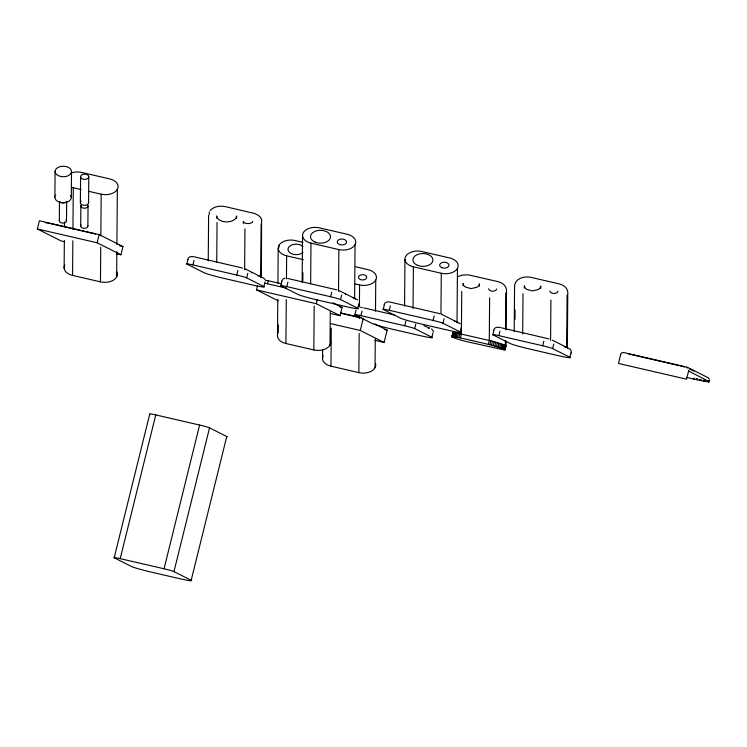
<?xml version="1.0" encoding="UTF-8"?>
<svg xmlns="http://www.w3.org/2000/svg" width="747" height="747" viewBox="0 0 747 747"><rect width="100%" height="100%" fill="white"/><g stroke="black" fill="none" stroke-linecap="round" stroke-linejoin="round"><path stroke-width="1.12" d="M54.886 197.273L55.101 171.324M59.312 220.72L59.471 201.727M64.13 268.136L64.354 240.45M64.466 226.612L64.503 221.999M66.492 220.879L66.651 201.886M71.301 197.619L71.516 171.67A8.208 5.266 0.5 0 0 59.386 166.852A8.208 5.266 0.5 0 0 59.022 175.965A8.208 5.266 0.5 0 0 71.516 171.67M116.747 271.749A12.68 8.133 0.5 0 1 113.544 280.069A12.68 8.133 0.5 0 1 100.462 281.862L72.571 275.41L72.851 240.805M72.945 229.273L73.29 187.74A12.68 8.133 0.5 0 1 71.759 187.31M80.368 202.605L80.583 176.656M80.695 225.968L80.853 205.855M87.875 226.126L88.043 206.013M88.576 202.773L88.79 176.834A4.109 2.633 0.5 0 0 82.721 174.424A4.109 2.633 0.5 0 0 82.544 178.981A4.109 2.633 0.5 0 0 88.79 176.834M100.462 281.862L100.752 247.257M100.845 235.716L101.19 194.192A12.68 8.133 0.5 0 0 117.363 189.308L116.906 244.68M116.644 276.978L116.849 251.599M208.245 260.834L208.618 215.136M209.309 214.296L209.328 211.999M216.574 218.171L216.593 215.939L217.424 218.283L219.534 220.141L222.755 221.467L226.602 221.962L230.45 221.504L233.671 220.216L235.819 218.339L236.612 215.986L236.594 218.273M216.733 262.029L217.06 222.41M243.317 223.428L243.354 221.457M244.624 269.648L244.96 228.862M261.17 277.501L260.703 276.829L261.142 223.979M261.375 277.408L261.581 219.478M277.482 336.225L277.791 299.314M277.921 283.16L278.201 248.555M278.192 333.087L278.257 325.01M278.892 247.724L278.911 245.418A12.68 8.133 0.5 0 1 295.084 240.534L302.899 242.345M330.51 340.875A12.68 8.133 0.5 0 1 313.824 349.941L285.924 343.499L286.288 299.659M286.456 278.902L286.643 255.829A12.68 8.133 0.5 0 1 278.911 245.418M302.152 282.469L302.535 235.865M302.843 280.825L302.908 272.814M310.64 283.748L310.976 243.139A12.68 8.133 0.5 0 1 303.235 232.737A12.68 8.133 0.5 0 1 319.417 227.854L347.318 234.297A12.68 8.133 0.5 0 1 355.049 244.708L354.61 298.529L355.283 299.117M313.824 349.941L314.188 306.111M322.517 358.896L322.592 349.671M330.006 345.067L330.277 311.611M375.545 363.546A12.68 8.133 0.5 0 1 358.859 372.622L330.958 366.17L331.276 328.101M338.531 291.358L338.877 249.591A12.68 8.133 0.5 0 0 355.049 244.708M358.859 372.622L359.176 333.405M359.307 318.409L359.326 316.093M359.4 306.868L359.578 284.952A12.68 8.133 0.5 0 0 375.75 280.069L375.498 311.219M375.031 367.739L375.274 338.905M404.566 306.149L404.949 259.545M413.044 308.586L413.39 266.819A12.68 8.133 0.5 0 1 405.649 256.408A12.68 8.133 0.5 0 1 421.831 251.524L449.731 257.976A12.68 8.133 0.5 0 1 457.463 268.378L457.024 322.2L457.491 322.872M440.954 313.871L441.29 273.262A12.68 8.133 0.5 0 0 457.463 268.378M461.739 291.367L461.385 333.974L460.413 337.905C438.368 333.62 464.671 341.398 468.696 342.07L503.833 349.867L505.084 349.792L506.046 345.712L492.525 341.211L455.959 332.873L452.897 332.704L451.926 336.636M463.056 285.784L463.075 283.477L463.719 285.503L465.344 287.025L471.077 288.613L476.922 287.268L478.687 285.821L479.49 283.823L479.471 286.129M489.63 297.81L489.285 340.417L488.314 344.348L460.413 337.905M505.42 340.613L505.383 345.273L504.412 349.204L505.084 349.792M505.514 328.988L505.812 292.936M505.43 345.964L506.055 345.852L506.092 341.276M506.186 329.838L506.513 289.799C506.121 285.354 501.853 282.459 497.819 281.591L468.434 274.868L462.272 275.055L458.21 276.493M514.207 331.509L514.571 286.372C514.73 278.416 524.777 275.708 531.248 277.426L559.101 283.869C563.135 284.738 567.403 287.632 567.795 292.077L567.337 348.13M514.982 319.286L515.057 309.986M522.685 333.946L523.021 293.646M524.338 288.053L524.357 285.756L524.992 287.782L526.626 289.304L532.359 290.891L538.204 289.547L539.969 288.099L540.772 286.101L540.753 288.398M550.586 340.389L550.913 300.089M567.094 295.205L566.665 347.542L566.021 347.252M571.418 353.116L570.979 350.222L569.858 349.008L552.378 340.184M252.626 221.336C253.205 223.988 243.924 224.614 243.382 221.579M496.774 288.986C495.672 292.124 489.444 292.058 488.566 288.809M558.046 291.265C556.982 294.832 549.969 293.711 549.839 291.087M64.541 241.739L61.151 240.954L37.35 228.965L39.376 220.776L99.164 234.595L122.966 246.575L120.939 254.774L116.429 253.728M120.939 254.774L97.138 242.784L99.164 234.595M114.179 557.785L149.755 414.053A8.45 0.504 13.9 0 1 155.768 414.912L199.608 425.052A8.45 0.504 13.9 0 1 209.534 427.872L226.752 436.547L191.185 580.279A16.91 0.999 13.9 0 1 179.149 578.561L151.249 572.109A16.91 0.999 13.9 0 1 131.397 566.459L114.179 557.785A8.45 0.504 13.9 0 1 120.202 558.644L164.041 568.775A8.45 0.504 13.9 0 1 173.967 571.604L191.185 580.279M264.989 282.039L263.878 286.549A16.91 0.999 13.9 0 1 251.832 284.831L223.941 278.379A16.91 0.999 13.9 0 1 204.09 272.73L186.871 264.055L187.983 259.554M120.202 558.644L155.768 414.912M186.871 264.055A8.45 0.504 13.9 0 1 192.894 264.914L194.005 260.414M164.041 568.775L199.608 425.052M263.878 286.549L246.65 277.875A8.45 0.504 13.9 0 0 236.734 275.055L237.845 270.545M173.967 571.604L209.534 427.872M246.65 277.875L247.771 273.374M278.22 300.826L256.482 289.883L257.491 285.784M267.482 283.907L268.266 280.741L281.759 283.86M358.896 303.749L357.776 308.25A16.91 0.999 13.9 0 1 345.74 306.531L317.839 300.089A16.91 0.999 13.9 0 1 297.997 294.439L280.779 285.765L281.89 281.255M280.779 285.765A8.45 0.504 13.9 0 1 286.792 286.624L287.912 282.114M332.779 302.806L342.098 307.493L340.072 315.692L316.261 303.702L317.279 299.603M357.776 308.25L340.557 299.584A8.45 0.504 13.9 0 0 330.632 296.755L331.752 292.254M340.557 299.584L341.678 295.074M433.017 332.77L431.897 337.27A16.91 0.999 13.9 0 1 419.861 335.552L391.96 329.11A16.91 0.999 13.9 0 1 372.118 323.451L354.89 314.786L356.011 310.276M354.89 314.786A8.45 0.504 13.9 0 1 360.913 315.645L362.024 311.135M374.714 323.918L387.133 330.174L384.089 342.462L360.287 330.473L363.322 318.185M461.31 327.419L460.199 331.929A16.91 0.999 13.9 0 1 448.153 330.202L420.253 323.759A16.91 0.999 13.9 0 1 400.411 318.11L383.192 309.435L384.303 304.935M383.192 309.435A8.45 0.504 13.9 0 1 389.206 310.294L390.326 305.794M431.897 337.27L414.678 328.605A8.45 0.504 13.9 0 0 404.753 325.776L405.873 321.275M414.678 328.605L415.79 324.095M460.199 331.929L442.971 323.255A8.45 0.504 13.9 0 0 433.055 320.426L434.166 315.925M442.971 323.255L444.091 318.745M451.935 336.776L452.897 332.704M452.159 336.972L453.102 332.62M452.551 336.523L453.522 332.592M452.598 337.224L453.084 335.263M453.168 336.561L454.148 332.63M453.989 336.654L454.96 332.723M454.988 336.804L455.959 332.873M456.156 337L457.127 333.069M457.463 337.261L458.434 333.33M458.891 337.56L459.863 333.629M488.314 344.348L489.911 344.731L490.882 340.8M570.951 352.761L569.83 357.271A16.91 0.999 13.9 0 1 557.794 355.553L529.894 349.101A16.91 0.999 13.9 0 1 510.052 343.452L492.833 334.777L493.944 330.277M504.412 349.204L491.545 345.142L492.525 341.211M493.207 345.572L494.178 341.64M494.841 346.01L495.821 342.079M492.833 334.777A8.45 0.504 13.9 0 1 498.847 335.636L499.967 331.136M496.447 346.468L497.418 342.537M497.978 346.916L498.949 342.985M499.416 347.364L500.387 343.424M500.733 347.785L501.713 343.853M501.919 348.195L502.89 344.264M502.927 348.569L503.908 344.638M503.767 348.905L504.739 344.974M504.851 349.447L505.822 345.516M504.879 349.876L505.85 345.945M569.83 357.271L552.612 348.597A8.45 0.504 13.9 0 0 542.686 345.768L543.807 341.267M552.612 348.597L553.732 344.096M620.654 354.386L618.488 363.453L686.568 379.187L688.799 370.176M620.514 355.264L620.72 354.442M686.932 377.45L693.636 379L693.842 378.178M693.636 379L694.337 378.299M694.14 379.112L696.195 379.579L696.391 378.757M696.195 379.579L696.895 378.869M696.69 379.691L697.39 378.981M697.194 379.803L697.885 379.084M697.679 379.906L699.575 380.307L699.78 379.485M699.575 380.307L700.238 379.579M700.032 380.4L700.686 379.672M700.481 380.494L701.125 379.765M700.929 380.587L703.385 381.054L703.59 380.232M703.385 381.054L703.963 380.307M703.758 381.119L704.328 380.372M704.122 381.185L704.682 380.428M704.477 381.25L705.028 380.494M704.823 381.306L705.364 380.55M705.159 381.362L708.221 381.764L708.417 380.942M708.221 381.764L708.595 380.951M708.389 381.773L708.987 380.344M708.548 381.773L709.108 380.4M708.698 381.782L709.211 380.466M708.828 381.782L709.305 380.522M709.043 381.764L709.454 380.625M688.594 370.998L709.267 381.717L709.566 380.755M187.749 259.358C188.767 255.623 192.978 256.408 195.779 257.164L242.532 268.033M251.935 272.907L251.45 272.524M281.656 281.068L283.384 278.724L284.85 278.192M345.833 294.607L345.357 294.234M384.07 304.739C385.088 301.004 389.29 301.779 392.1 302.544L439.852 313.693M493.711 330.081C494.523 326.85 498.1 326.915 500.658 327.644M620.906 353.742L622.148 352.649L623.68 352.519L686.969 367.15M210.103 210.635C213.754 206.349 220.141 205.528 225.379 206.648L254.736 213.511L258.583 215.463L260.535 217.414M428.311 328.26L429.553 328.036L423.857 325.729M360.558 307.288L362.22 307.549M287.651 278.444L336.953 289.883M47.808 222.989L45.315 222.681M268.266 280.741L265.26 280.312M73.29 187.74L81.096 189.551M88.912 191.353L101.19 194.192M310.976 243.139L338.877 249.591M413.39 266.819L441.29 273.262M355.74 266.819L368.019 269.658A12.68 8.133 0.5 0 1 375.75 280.069M286.643 255.829L303.385 259.695M355.114 283.916L359.578 284.952M48.322 223.11L93.235 233.494M501.741 327.886L549.008 338.895M119.585 245.8L122.966 246.575M37.35 228.965L97.138 242.784M192.894 264.914L236.734 275.055M286.792 286.624L330.632 296.755M389.206 310.294L433.055 320.426M498.847 335.636L542.686 345.768M265.278 283.253L286.708 288.211M363.808 307.895L394.127 314.898M339.838 306.97L342.098 307.493M256.482 289.883L316.261 303.702M360.913 315.645L404.753 325.776M340.763 312.965L361.072 317.662M340.595 313.189L357.393 317.083M331.052 313.6L340.072 315.692M384.873 329.651L387.133 330.174M330.958 323.694L360.287 330.473M375.069 340.371L384.089 342.462M489.911 344.731L491.545 345.142M93.767 233.634L95.709 234.166M357.934 317.223L359.877 317.755M564.172 346.533L565.18 346.916M454.531 321.191L455.549 321.565M258.21 275.82L260.703 276.829M353.126 297.894L354.61 298.529M441.44 314.244L460.292 323.731M339.026 290.574L357.608 299.874M456.38 321.91L457.024 322.2M245.091 268.855L263.7 278.164L264.97 279.434M707.661 377.487L709.426 379.131M687.464 367.319L707.801 377.562M689.565 368.887L693.842 371.044M431.635 328.848L433.549 331.621M260.507 217.368L261.627 219.599M226.752 436.547A16.91 0.999 13.9 0 1 226.574 437.032M72.039 172.734A12.68 8.133 0.5 0 1 81.731 172.445L109.622 178.897A12.68 8.133 0.5 0 1 117.363 189.308M72.571 275.41A12.68 8.133 0.5 0 1 64.83 264.998M679.34 365.666A8.619 0.514 13.9 0 0 678.267 365.414L634.418 355.273A8.619 0.514 13.9 0 0 631.458 354.629M680.433 365.927A8.619 0.514 13.9 0 1 682.599 366.488M683.626 366.758A8.619 0.514 13.9 0 1 684.597 367.029M687.007 367.767A8.619 0.514 13.9 0 1 687.595 367.972M628.75 354.181A8.619 0.514 13.9 0 1 630.627 354.47M66.091 219.758A3.595 2.306 0.5 0 1 63.374 223.082A3.595 2.306 0.5 0 1 59.396 220.29M65.923 202.101A3.595 2.306 0.5 0 1 60.246 202.101M70.61 195.359A8.208 5.266 0.5 0 1 64.429 202.642A8.208 5.266 0.5 0 1 54.914 196.947M55.539 195.35A8.208 5.266 0.5 0 1 55.754 195.051M87.782 225.547A3.595 2.306 0.5 0 1 83.851 228.33A3.595 2.306 0.5 0 1 81.078 224.996M88.529 202.288A4.109 2.633 0.5 0 1 83.608 205.257A4.109 2.633 0.5 0 1 81.068 201.214M87.735 205.023A3.595 2.306 0.5 0 1 84.579 208.236A3.595 2.306 0.5 0 1 81.059 205.154M330.958 366.17A12.68 8.133 0.5 0 1 323.227 355.759M285.924 343.499A12.68 8.133 0.5 0 1 277.501 335.16M303.002 252.374A8.208 5.266 0.5 0 1 290.798 253.354A8.208 5.266 0.5 0 1 290.714 245.455A8.208 5.266 0.5 0 1 302.946 246.454M339.465 244.502A4.65 2.979 0.5 0 0 346.543 242.075A4.65 2.979 0.5 0 0 339.67 239.348A4.65 2.979 0.5 0 0 339.465 244.502M314.973 242.047A10.01 6.415 0.5 0 0 330.501 237.182A10.01 6.415 0.5 0 0 316.065 230.954A10.01 6.415 0.5 0 0 314.973 242.047M441.888 267.715A4.65 2.979 0.5 0 0 448.956 265.278A4.65 2.979 0.5 0 0 442.093 262.552A4.65 2.979 0.5 0 0 441.888 267.715M417.386 265.26A10.01 6.415 0.5 0 0 432.924 260.395A10.01 6.415 0.5 0 0 418.488 254.167A10.01 6.415 0.5 0 0 417.386 265.26M360.456 279.565A4.109 2.633 0.5 0 0 366.702 277.417A4.109 2.633 0.5 0 0 360.633 275.008A4.109 2.633 0.5 0 0 360.456 279.565"/></g></svg>
